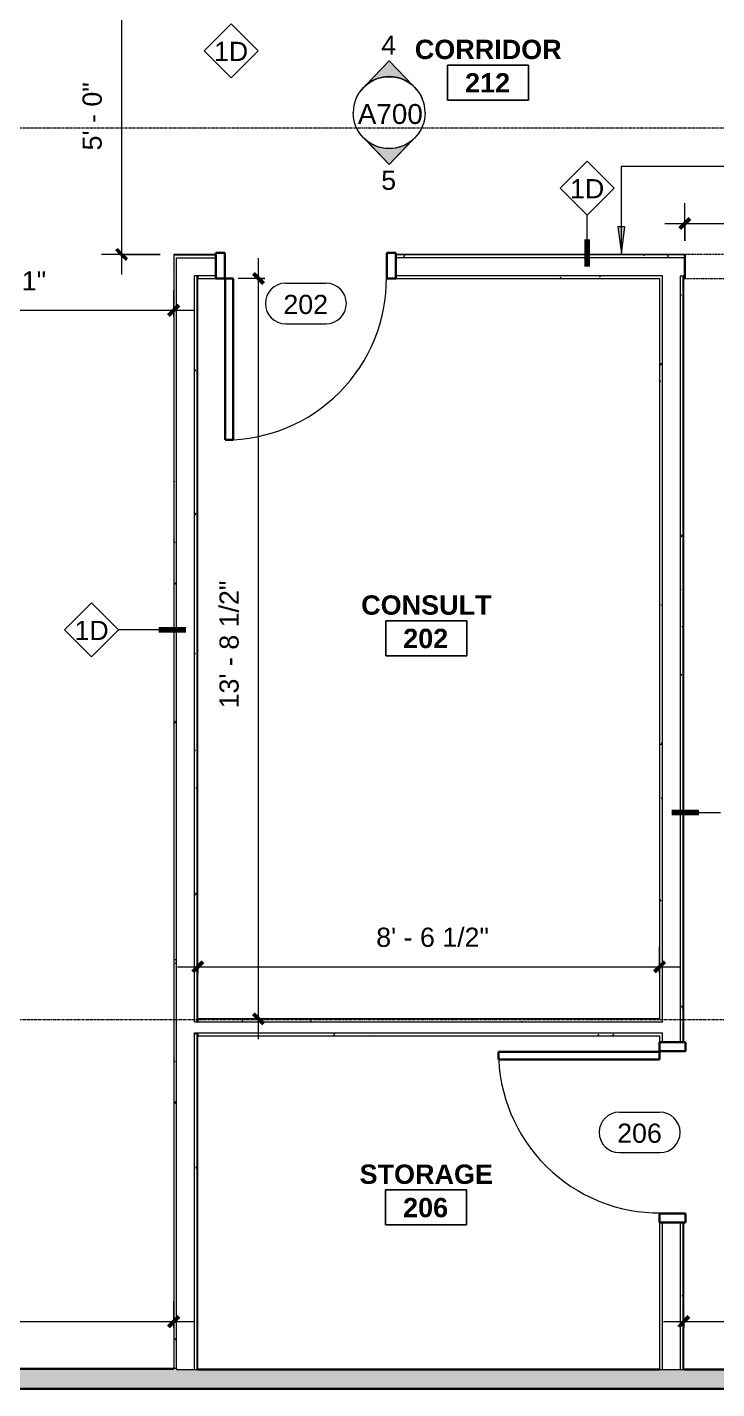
# Model space of a CAD drawing. Header units: inches. Extents: x 889 to 2667, y -546 to 1725.
# Drawn here: x 2087.7 to 2240.9, y 1184 to 1486.3 of the extents above; entities that cross this region are included whole.
import ezdxf

# ---------------------------------------------------------------- set-up
doc = ezdxf.new("R2010")
doc.units = ezdxf.units.IN
doc.header["$MEASUREMENT"] = 0
doc.linetypes.add('Grid Line 1_2_', pattern=[0.875, 0.5, -0.125, 0.125, -0.125])
doc.linetypes.add('Overhead', pattern=[0.15625, 0.09375, -0.0625])
for name, color, linetype, lineweight in [('A-ANNO-DIMS', 211, 'Continuous', 9), ('A-ANNO-DIMS-48', 211, 'Continuous', 9), ('A-AREA-IDEN', 2, 'Continuous', 9), ('A-DETL-GENF', 92, 'Continuous', 9), ('A-DETL-MEDM', 33, 'Continuous', 30), ('A-DOOR', 31, 'Continuous', 18), ('A-DOOR-FRAM', 31, 'Continuous', 30), ('A-DOOR-IDEN', 31, 'Continuous', 9), ('A-WALL', 113, 'Continuous', 13), ('A-WALL-IDEN', 211, 'Continuous', 9), ('A-WALL-PATT', 111, 'Continuous', 18), ('G-ANNO-SYMB', 111, 'Continuous', 9), ('G-ANNO-TEXT', 231, 'Continuous', 9), ('I-WALL', 2, 'Continuous', 18), ('S-GRID', 1, 'Continuous', 9)]:
    doc.layers.add(name, color=color, linetype=linetype, lineweight=lineweight)
doc.styles.add('Arial', font='arial.ttf', dxfattribs={"height": 4.425898})
doc.styles.add('Swis721 Lt BT_2', font='swissl.ttf', dxfattribs={"height": 4.257319})
doc.styles.add('Swis721 Lt BT_B', font='', dxfattribs={"height": 4.291988})
doc.styles.get('Swis721 Lt BT_B').set_extended_font_data('Swis721 Lt BT', bold=True)
doc.dimstyles.new('OTJ_-_3_32__Linear__1_2__Tolerance', dxfattribs={"dimscale": 12, "dimtxt": 4.5, "dimasz": 0.1875, "dimexe": 0.375, "dimexo": 0.25, "dimgap": 0.25, "dimtad": 1, "dimdec": 1, "dimrnd": 0.5, "dimzin": 3, "dimdsep": 46, "dimlunit": 4, "dimtxsty": 'Swis721 Lt BT_2', "dimblk1": 'OBLIQUE', "dimblk2": 'OBLIQUE', "dimsah": 1, "dimcen": 0.09, "dimdle": 0.375, "dimazin": 0, "dimtfac": 1, "dimtdec": 4, "dimtix": 1, "dimtmove": 0, "dimatfit": 3, "dimfxl": 1, "dimtvp": 1, "dimfrac": 2, "dimtolj": 1, "dimtzin": 0, "dimarcsym": 2})
pattern_1 = [(0, (2422.376, 0), (15.36, 3.84), [0.634, -10.886, 0.634, -10.886, -61.44]), (0, (2422.376, 0), (15.36, 3.84), [-23.04, 0.634, -22.406, 0.634, -10.886, -26.88]), (0, (2422.376, 0), (15.36, 3.84), [-57.6, 0.634, -7.046, 0.634, -18.566]), (120, (2428.136, 1.92), (-11.005538, 11.38215), [0.634, -10.886, 0.634, -10.886, -61.44]), (120, (2428.136, 1.92), (-11.005538, 11.38215), [-23.04, 0.634, -22.406, 0.634, -10.886, -26.88]), (120, (2428.136, 1.92), (-11.005538, 11.38215), [-57.6, 0.634, -7.046, 0.634, -18.566]), (240, (2430.056, 9.6), (-4.354462, -15.22215), [0.634, -10.886, 0.634, -10.886, -61.44]), (240, (2430.056, 9.6), (-4.354462, -15.22215), [-23.04, 0.634, -22.406, 0.634, -10.886, -26.88]), (240, (2430.056, 9.6), (-4.354462, -15.22215), [-57.6, 0.634, -7.046, 0.634, -18.566])]

# ---------------------------------------------------------------- blocks, each defined once
blk = doc.blocks.new('Door-Opening - 42_ x 80_-4757037-FIRST FLOOR CONSTRUCTION')
at = {"layer": 'A-DETL-GENF', "linetype": 'Overhead'}
for p, q in [((20.68, 2.69), (-21.32, 2.69)), ((-21.32, -2.69), (20.68, -2.69))]:
    blk.add_line(p, q, dxfattribs=at)
at = {"layer": 'A-DETL-MEDM'}
for p, q in [((-21.32, 2.69), (-21.32, -2.69)), ((20.68, -2.69), (20.68, 2.69))]:
    blk.add_line(p, q, dxfattribs=at)
blk = doc.blocks.new('Single Flush - OTJ_SOLIDFLUSH_ALUM-4815211-FIRST FLOOR CONSTRUCTION')
at = {"layer": 'A-DOOR', "lineweight": 30}
for p, q in [((16.15625, 38.5), (16.15625, 2.6875)), ((17.90625, 38.5), (16.15625, 38.5)), ((17.90625, 2.6875), (17.90625, 38.5)), ((16.15625, 2.6875), (17.90625, 2.6875))]:
    blk.add_line(p, q, dxfattribs=at)
at = {"layer": 'A-DOOR', "lineweight": 9}
blk.add_arc((17.90625, 2.6875), 35.8125, 90, 180.5, dxfattribs=at)
at = {"layer": 'A-DOOR-FRAM'}
for p, q in [((-20, -3.0625), (-20, 2.6875)), ((-20, 2.6875), (-18, 2.6875)), ((-18, -3.0625), (-18, 2.6875)), ((18.000004, -3.0625), (18.000004, 2.6875)), ((18.000004, 2.6875), (20.000004, 2.6875)), ((20.000004, -3.0625), (20.000004, 2.6875)), ((-20, -3.0625), (-18, -3.0625)), ((18.000004, -3.0625), (20.000004, -3.0625))]:
    blk.add_line(p, q, dxfattribs=at)
blk = doc.blocks.new('DIMBLOCK1-FIRST FLOOR CONSTRUCTION')
at = {"layer": 'A-ANNO-DIMS-48'}
for p, q in [((2233.6, 1197.54), (2233.6, 1203.45)), ((2306.44, 1197.54), (2306.44, 1203.45)), ((2229.1, 1198.95), (2310.94, 1198.95)), ((2233.6, 1198.95), (2233.6, 1197.54)), ((2306.44, 1198.95), (2306.44, 1197.54))]:
    blk.add_line(p, q, dxfattribs=at)
at = {"layer": 'A-ANNO-DIMS-48', "lineweight": 50}
for p, q in [((2233.6, 1198.95), (2232.47, 1197.82)), ((2233.6, 1198.95), (2234.72, 1200.07)), ((2306.44, 1198.95), (2305.31, 1197.82)), ((2306.44, 1198.95), (2307.56, 1200.07))]:
    blk.add_line(p, q, dxfattribs=at)
at = {"layer": 'A-ANNO-DIMS-48', "color": 0, "insert": (2263.12, 1207.63), "char_height": 4.257, "width": 16.5429, "attachment_point": 1, "line_spacing_factor": 1.00667, "style": 'Swis721 Lt BT_2'}
blk.add_mtext('6\' - 1"', dxfattribs=at)
blk = doc.blocks.new('_Oblique')
at = {"color": 0, "linetype": 'ByBlock', "lineweight": -2}
blk.add_line((-0.5, -0.5), (0.5, 0.5), dxfattribs=at)
blk = doc.blocks.new('DIMBLOCK2-FIRST FLOOR CONSTRUCTION')
at = {"layer": 'A-ANNO-DIMS-48'}
for p, q in [((2139.08, 1261.66), (2139.08, 1435.04)), ((2140.49, 1430.54), (2134.58, 1430.54)), ((2139.08, 1430.54), (2140.49, 1430.54)), ((2140.49, 1266.16), (2134.58, 1266.16)), ((2139.08, 1266.16), (2140.49, 1266.16))]:
    blk.add_line(p, q, dxfattribs=at)
at = {"layer": 'A-ANNO-DIMS-48', "lineweight": 50}
for p, q in [((2139.08, 1430.54), (2137.96, 1431.66)), ((2139.08, 1430.54), (2140.21, 1429.41)), ((2139.08, 1266.16), (2137.96, 1267.29)), ((2139.08, 1266.16), (2140.21, 1265.04))]:
    blk.add_line(p, q, dxfattribs=at)
at = {"layer": 'A-ANNO-DIMS-48', "color": 0, "insert": (2130.4, 1335.1), "char_height": 4.2573, "width": 31.8, "attachment_point": 1, "rotation": 90, "line_spacing_factor": 1.00667, "style": 'Swis721 Lt BT_2'}
blk.add_mtext('13\' - 8 1/2"', dxfattribs=at)
blk = doc.blocks.new('DIMBLOCK3-FIRST FLOOR CONSTRUCTION')
at = {"layer": 'A-ANNO-DIMS-48'}
for p, q in [((2108.66, 1500.35), (2108.66, 1431.41)), ((2107.25, 1495.85), (2113.16, 1495.85)), ((2108.66, 1495.85), (2107.25, 1495.85)), ((2117.22, 1435.91), (2104.16, 1435.91)), ((2108.66, 1435.91), (2117.22, 1435.91))]:
    blk.add_line(p, q, dxfattribs=at)
at = {"layer": 'A-ANNO-DIMS-48', "lineweight": 50}
for p, q in [((2108.66, 1495.85), (2107.53, 1496.97)), ((2108.66, 1495.85), (2109.78, 1494.72)), ((2108.66, 1435.91), (2107.53, 1437.04)), ((2108.66, 1435.91), (2109.78, 1434.79))]:
    blk.add_line(p, q, dxfattribs=at)
at = {"layer": 'A-ANNO-DIMS-48', "color": 0, "insert": (2099.97, 1458.99), "char_height": 4.257, "width": 16.5429, "attachment_point": 1, "rotation": 90, "line_spacing_factor": 1.00667, "style": 'Swis721 Lt BT_2'}
blk.add_mtext('5\' - 0"', dxfattribs=at)
blk = doc.blocks.new('OTJ_ Room Tag - Room Name _ Number-360227-FIRST FLOOR CONSTRUCTION')
at = {"layer": 'A-AREA-IDEN'}
for p, q in [((-0.1881, -0.1636), (-0.1881, -0.0018)), ((-0.1881, -0.0018), (0.1869, -0.0018)), ((0.1869, -0.0018), (-0.1881, -0.0018)), ((-0.1881, -0.0018), (-0.1881, -0.1636)), ((0.1869, -0.0018), (0.1869, -0.1636)), ((0.1869, -0.1636), (0.1869, -0.0018)), ((0.1869, -0.1636), (-0.1881, -0.1636)), ((-0.1881, -0.1636), (0.1869, -0.1636))]:
    blk.add_line(p, q, dxfattribs=at)
blk = doc.blocks.new('Wall Tag - 1_4_-62626-FIRST FLOOR CONSTRUCTION')
at = {"layer": 'A-WALL-IDEN'}
for p, q in [((-0.125, 0), (0, 0.125)), ((0, 0.125), (0.125, 0)), ((-0.125, 0), (0, -0.125)), ((0, -0.125), (0.125, 0))]:
    blk.add_line(p, q, dxfattribs=at)
blk = doc.blocks.new('Door Tag - Door Tag-41184-FIRST FLOOR CONSTRUCTION')
at = {"layer": 'A-DOOR-IDEN'}
for p, q in [((-0.09375, 0.09375), (0.09375, 0.09375)), ((-0.09375, -0.09375), (0.09375, -0.09375))]:
    blk.add_line(p, q, dxfattribs=at)
for centre, start, end in [((-0.09375, 0), 90, 270), ((0.09375, 0), 270, 90)]:
    blk.add_arc(centre, 0.09375, start, end, dxfattribs=at)
blk = doc.blocks.new('Elevation - Filled Arrow 2-347888-FIRST FLOOR CONSTRUCTION')
at = {"layer": 'G-ANNO-SYMB'}
blk.add_circle((0, 0), 0.1664, dxfattribs=at)
blk = doc.blocks.new('Elevation - Filled Arrow-151867-FIRST FLOOR CONSTRUCTION')
at = {"layer": 'G-ANNO-SYMB'}
h = blk.add_hatch(color=256, dxfattribs=at)
edge = h.paths.add_edge_path(flags=0)
edge.add_line((0, 0.2393), (0.1103, 0.1247))
edge.add_arc((-0.0002, -0.0002), 0.1667, 48.49802, 130.55707)
edge.add_line((-0.1085, 0.1265), (0, 0.2393))
for p, q in [((0, 0.2393), (-0.1085, 0.1265)), ((-0.1084, 0.1266), (0, 0.2393)), ((0, 0.2393), (-0.1084, 0.1266)), ((0, 0.2393), (0.11, 0.1249)), ((0.1103, 0.1247), (0, 0.2393))]:
    blk.add_line(p, q, dxfattribs=at)
blk.add_arc((-0.0002, -0.0002), 0.1667, 48.49802, 130.55707, dxfattribs=at)
blk.add_ellipse((-0.0002, -0.0001), major_axis=(-0.1667, 0), ratio=0.999376, start_param=3.141593, end_param=6.283185, dxfattribs=at)
blk = doc.blocks.new('DIMBLOCK11-FIRST FLOOR CONSTRUCTION')
at = {"layer": 'A-ANNO-DIMS-48'}
for p, q in [((2233.85, 1438.91), (2233.85, 1447.27)), ((2275.85, 1438.91), (2275.85, 1447.27)), ((2229.35, 1442.77), (2280.35, 1442.77)), ((2233.85, 1442.77), (2233.85, 1438.91)), ((2275.85, 1442.77), (2275.85, 1438.91))]:
    blk.add_line(p, q, dxfattribs=at)
at = {"layer": 'A-ANNO-DIMS-48', "lineweight": 50}
for p, q in [((2233.85, 1442.77), (2232.72, 1441.64)), ((2233.85, 1442.77), (2234.97, 1443.89)), ((2275.85, 1442.77), (2274.72, 1441.64)), ((2275.85, 1442.77), (2276.97, 1443.89))]:
    blk.add_line(p, q, dxfattribs=at)
at = {"layer": 'A-ANNO-DIMS-48', "color": 0, "insert": (2247.95, 1451.45), "char_height": 4.257, "width": 16.5429, "attachment_point": 1, "line_spacing_factor": 1.00667, "style": 'Swis721 Lt BT_2'}
blk.add_mtext('3\' - 6"', dxfattribs=at)
blk = doc.blocks.new('DIMBLOCK16-FIRST FLOOR CONSTRUCTION')
at = {"layer": 'A-ANNO-DIMS-48'}
for p, q in [((2125.6, 1276.32), (2125.6, 1282.23)), ((2228.22, 1276.32), (2228.22, 1282.23)), ((2121.1, 1277.73), (2232.72, 1277.73)), ((2125.6, 1277.73), (2125.6, 1276.32)), ((2228.22, 1277.73), (2228.22, 1276.32))]:
    blk.add_line(p, q, dxfattribs=at)
at = {"layer": 'A-ANNO-DIMS-48', "lineweight": 50}
for p, q in [((2125.6, 1277.73), (2126.72, 1278.86)), ((2228.22, 1277.73), (2229.35, 1278.86)), ((2125.6, 1277.73), (2124.47, 1276.61)), ((2228.22, 1277.73), (2227.1, 1276.61))]:
    blk.add_line(p, q, dxfattribs=at)
at = {"layer": 'A-ANNO-DIMS-48', "color": 0, "insert": (2165.23, 1286.42), "char_height": 4.2573, "width": 28.0286, "attachment_point": 1, "line_spacing_factor": 1.00667, "style": 'Swis721 Lt BT_2'}
blk.add_mtext('8\' - 6 1/2"', dxfattribs=at)
blk = doc.blocks.new('DIMBLOCK19-FIRST FLOOR CONSTRUCTION')
at = {"layer": 'A-ANNO-DIMS-48'}
for p, q in [((1958.31, 1197.54), (1958.31, 1203.45)), ((2120.22, 1197.54), (2120.22, 1203.45)), ((1953.81, 1198.95), (2124.72, 1198.95)), ((1958.31, 1198.95), (1958.31, 1197.54)), ((2120.22, 1198.95), (2120.22, 1197.54))]:
    blk.add_line(p, q, dxfattribs=at)
at = {"layer": 'A-ANNO-DIMS-48', "lineweight": 50}
for p, q in [((1958.31, 1198.95), (1957.19, 1197.82)), ((1958.31, 1198.95), (1959.44, 1200.07)), ((2120.22, 1198.95), (2119.1, 1197.82)), ((2120.22, 1198.95), (2121.35, 1200.07))]:
    blk.add_line(p, q, dxfattribs=at)
at = {"layer": 'A-ANNO-DIMS-48', "color": 0, "insert": (2030.8, 1207.63), "char_height": 4.257, "width": 20.3143, "attachment_point": 1, "line_spacing_factor": 1.00667, "style": 'Swis721 Lt BT_2'}
blk.add_mtext('13\' - 6"', dxfattribs=at)
blk = doc.blocks.new('DIMBLOCK20-FIRST FLOOR CONSTRUCTION')
at = {"layer": 'A-ANNO-DIMS-48'}
for p, q in [((2047.02, 1427.41), (2047.02, 1419)), ((2047.02, 1423.5), (2047.02, 1427.41)), ((2120.22, 1422.09), (2120.22, 1428)), ((2042.52, 1423.5), (2124.72, 1423.5)), ((2120.22, 1423.5), (2120.22, 1422.09))]:
    blk.add_line(p, q, dxfattribs=at)
at = {"layer": 'A-ANNO-DIMS-48', "lineweight": 50}
for p, q in [((2047.02, 1423.5), (2048.15, 1424.62)), ((2120.22, 1423.5), (2121.35, 1424.62)), ((2047.02, 1423.5), (2045.9, 1422.37)), ((2120.22, 1423.5), (2119.1, 1422.37))]:
    blk.add_line(p, q, dxfattribs=at)
at = {"layer": 'A-ANNO-DIMS-48', "color": 0, "insert": (2076.73, 1432.18), "char_height": 4.257, "width": 16.5429, "attachment_point": 1, "line_spacing_factor": 1.00667, "style": 'Swis721 Lt BT_2'}
blk.add_mtext('6\' - 1"', dxfattribs=at)

msp = doc.modelspace()

# ---------------------------------------------------------------- hatches: boundary and pattern name
at = {"layer": 'A-WALL-PATT', "lineweight": 9}
h = msp.add_hatch(dxfattribs=at)
h.set_pattern_fill('FP_2', color=256, style=0, pattern_type=2)
h.set_pattern_definition(pattern_1)
h.paths.add_polyline_path([(2120.22, 1188.54), (2120.85, 1188.54), (2120.85, 1435.79), (2120.22, 1435.79), (2120.22, 1252.17)], flags=0)
h = msp.add_hatch(dxfattribs=at)
h.set_pattern_fill('FP_2', color=256, style=0, pattern_type=2)
h.set_pattern_definition(pattern_1)
h.paths.add_polyline_path([(2456.81, 1435.16), (2456.8, 1435.79), (2399.56, 1435.79), (2399.56, 1435.16), (2456.56, 1435.16)], flags=0)
h.paths.add_polyline_path([(2381.69, 1435.16), (2395.56, 1435.16), (2395.56, 1435.79), (2376.94, 1435.79), (2376.94, 1435.16), (2381.44, 1435.16)], flags=0)
h.paths.add_polyline_path([(2275.85, 1435.16), (2336.94, 1435.16), (2336.94, 1435.79), (2275.85, 1435.79)], flags=0)
h.paths.add_polyline_path([(2207.06, 1435.16), (2233.85, 1435.16), (2233.84, 1435.79), (2169.6, 1435.79), (2169.6, 1435.16), (2206.44, 1435.16)], flags=0)
h.paths.add_polyline_path([(2120.85, 1435.16), (2129.6, 1435.16), (2129.6, 1435.79), (2120.85, 1435.79)], flags=0)
h = msp.add_hatch(dxfattribs=at)
h.set_pattern_fill('FP_2', color=256, style=0, pattern_type=2)
h.set_pattern_definition(pattern_1)
h.paths.add_polyline_path([(2124.85, 1188.29), (2125.47, 1188.31), (2125.47, 1263.04), (2124.85, 1263.04), (2124.85, 1188.54)], flags=0)
h.paths.add_polyline_path([(2124.91, 1265.54), (2125.47, 1265.54), (2125.47, 1431.16), (2124.85, 1431.16), (2124.85, 1265.54)], flags=0)
h = msp.add_hatch(dxfattribs=at)
h.set_pattern_fill('FP_2', color=256, style=0, pattern_type=2)
h.set_pattern_definition(pattern_1)
h.paths.add_polyline_path([(2376.94, 1430.54), (2455.56, 1430.54), (2455.56, 1431.16), (2376.94, 1431.16)], flags=0)
h.paths.add_polyline_path([(2322.19, 1430.54), (2322.19, 1430.66), (2331.19, 1430.66), (2331.19, 1430.54), (2331.81, 1430.54), (2331.81, 1431.16), (2275.85, 1431.16), (2275.85, 1430.54), (2306.19, 1430.54)], flags=0)
h.paths.add_polyline_path([(2233.84, 1430.54), (2233.85, 1430.54), (2233.84, 1431.16), (2233.47, 1431.16), (2233.47, 1430.54), (2233.6, 1430.54)], flags=0)
h.paths.add_polyline_path([(2336.94, 1430.54), (2336.94, 1431.16), (2334.31, 1431.16), (2334.31, 1430.54), (2334.94, 1430.54)], flags=0)
h.paths.add_polyline_path([(2169.6, 1430.54), (2228.85, 1430.54), (2228.85, 1431.16), (2169.6, 1431.16)], flags=0)
h.paths.add_polyline_path([(2129.6, 1430.54), (2129.6, 1431.16), (2125.6, 1431.16), (2125.6, 1430.54)], flags=0)
h = msp.add_hatch(dxfattribs=at)
h.set_pattern_fill('FP_2', color=256, style=0, pattern_type=2)
h.set_pattern_definition(pattern_1)
h.paths.add_polyline_path([(2228.85, 1188.29), (2228.85, 1220.97), (2228.22, 1220.97), (2228.22, 1188.29)], flags=0)
h.paths.add_polyline_path([(2228.22, 1260.97), (2228.85, 1260.97), (2228.85, 1263.04), (2228.22, 1263.04), (2228.22, 1262.41)], flags=0)
h.paths.add_polyline_path([(2228.85, 1265.54), (2228.85, 1430.54), (2228.22, 1430.54), (2228.22, 1265.54)], flags=0)
h = msp.add_hatch(dxfattribs=at)
h.set_pattern_fill('FP_2', color=256, style=0, pattern_type=2)
h.set_pattern_definition(pattern_1)
h.paths.add_polyline_path([(2233.47, 1188.29), (2233.47, 1220.97), (2232.85, 1220.97), (2232.85, 1188.29)], flags=0)
h.paths.add_polyline_path([(2232.85, 1260.97), (2233.47, 1260.97), (2233.47, 1431.16), (2232.85, 1431.16), (2232.85, 1265.54)], flags=0)
h = msp.add_hatch(dxfattribs=at)
h.set_pattern_fill('FP_2', color=256, style=0, pattern_type=2)
h.set_pattern_definition(pattern_1)
h.paths.add_polyline_path([(2228.22, 1265.54), (2228.22, 1266.16), (2125.6, 1266.16), (2125.6, 1265.54), (2140.67, 1265.54)], flags=0)
h = msp.add_hatch(dxfattribs=at)
h.set_pattern_fill('FP_2', color=256, style=0, pattern_type=2)
h.set_pattern_definition(pattern_1)
h.paths.add_polyline_path([(2228.22, 1262.41), (2228.22, 1263.04), (2125.6, 1263.04), (2125.6, 1262.41), (2140.67, 1262.41)], flags=0)
h = msp.add_hatch(color=7, dxfattribs=at)
h.paths.add_polyline_path([(2327.01, 1184.04), (2426.41, 1184.04), (2426.41, 1188.29), (2362.94, 1188.29), (2362.94, 1188.19), (2362.88, 1188.13), (2361.92, 1188.13), (2361.9, 1184.64), (2361.82, 1184.5), (2361.69, 1184.42), (2361.61, 1184.41), (2346.9, 1184.42), (2346.76, 1184.5), (2346.68, 1184.64), (2346.67, 1184.72), (2346.67, 1188.13), (2345.75, 1188.13), (2345.69, 1188.19), (2345.69, 1188.29), (2002.81, 1188.29), (2002.81, 1184.04), (2303.71, 1184.04)], flags=0)
h.paths.add_polyline_path([(1966.81, 1184.04), (1966.81, 1188.29), (1958.31, 1188.29), (1958.11, 1184.73), (1958.94, 1184.04)], flags=0)
at = {"layer": 'G-ANNO-TEXT'}
msp.add_hatch(color=7, dxfattribs=at).paths.add_polyline_path([(2219.72, 1436), (2220.51, 1442), (2218.93, 1442)], flags=0)

# ---------------------------------------------------------------- linework, layer by layer
at = {"layer": 'A-WALL', "lineweight": 18}
for p, q in [((2120.22, 1435.79), (2129.6, 1435.79)), ((2120.85, 1435.16), (2129.6, 1435.16)), ((2120.85, 1188.29), (2120.85, 1435.16)), ((2233.85, 1435.79), (2169.6, 1435.79)), ((2233.85, 1435.16), (2169.6, 1435.16)), ((2129.6, 1431.16), (2124.85, 1431.16)), ((2124.85, 1265.54), (2124.85, 1431.16)), ((2125.47, 1265.54), (2125.47, 1431.16)), ((2125.6, 1431.16), (2125.6, 1430.54)), ((2228.85, 1431.16), (2169.6, 1431.16)), ((2228.85, 1265.54), (2228.85, 1431.16)), ((2232.85, 1431.16), (2233.85, 1431.16)), ((2232.85, 1260.97), (2232.85, 1431.16)), ((2233.47, 1260.97), (2233.47, 1431.16)), ((2233.6, 1430.54), (2233.47, 1430.54)), ((2124.85, 1265.54), (2228.85, 1265.54)), ((2125.6, 1266.16), (2125.6, 1265.54)), ((2124.85, 1263.04), (2228.85, 1263.04)), ((2124.85, 1188.29), (2124.85, 1263.04)), ((2125.47, 1188.29), (2125.47, 1263.04)), ((2125.6, 1263.04), (2125.6, 1262.41)), ((2228.85, 1260.97), (2228.85, 1263.04)), ((2228.85, 1188.29), (2228.85, 1220.97)), ((2232.85, 1188.29), (2232.85, 1220.97)), ((2233.47, 1188.29), (2233.47, 1220.97)), ((2120.85, 1188.54), (2120.22, 1188.54)), ((2120.85, 1188.29), (2125.6, 1188.29)), ((2228.22, 1188.29), (2233.6, 1188.29))]:
    msp.add_line(p, q, dxfattribs=at)
at = {"layer": 'A-WALL-IDEN'}
for p, q in [((2212.13, 1433.22), (2212.13, 1444.63)), ((2122.91, 1352.56), (2107.99, 1352.56)), ((2230.91, 1311.99), (2241.72, 1311.99))]:
    msp.add_line(p, q, dxfattribs=at)
at = {"layer": 'A-WALL-IDEN', "lineweight": 90}
for p, q in [((2212.13, 1433.22), (2212.13, 1439.22)), ((2122.91, 1352.56), (2116.91, 1352.56)), ((2230.91, 1311.99), (2236.91, 1311.99))]:
    msp.add_line(p, q, dxfattribs=at)
at = {"layer": 'G-ANNO-TEXT', "color": 7}
for p, q in [((2219.72, 1455.52), (2266.5, 1455.52)), ((2219.72, 1436), (2219.72, 1455.52)), ((2220.51, 1442), (2218.93, 1442)), ((2218.93, 1442), (2219.72, 1436)), ((2219.72, 1436), (2220.51, 1442))]:
    msp.add_line(p, q, dxfattribs=at)
at = {"layer": 'I-WALL'}
for p, q in [((2120.22, 1435.91), (2120.22, 1188.54)), ((2129.6, 1435.91), (2120.22, 1435.91)), ((2129.6, 1430.54), (2129.6, 1435.91)), ((2233.85, 1435.91), (2169.6, 1435.91)), ((2169.6, 1435.91), (2169.6, 1430.54)), ((2125.6, 1430.54), (2129.6, 1430.54)), ((2125.6, 1266.16), (2125.6, 1430.54)), ((2169.6, 1430.54), (2228.22, 1430.54)), ((2228.22, 1430.54), (2228.22, 1266.16)), ((2233.6, 1430.54), (2233.85, 1430.54)), ((2233.6, 1260.97), (2233.6, 1430.54)), ((2228.22, 1266.16), (2125.6, 1266.16)), ((2125.6, 1262.41), (2228.22, 1262.41)), ((2125.6, 1188.29), (2125.6, 1262.41)), ((2228.22, 1262.41), (2228.22, 1260.97)), ((2228.22, 1260.97), (2233.6, 1260.97)), ((2228.22, 1220.97), (2228.22, 1188.29)), ((2233.6, 1220.97), (2228.22, 1220.97)), ((2233.6, 1188.29), (2233.6, 1220.97)), ((2120.22, 1188.54), (2002.81, 1188.54))]:
    msp.add_line(p, q, dxfattribs=at)
at = {"layer": 'I-WALL', "color": 55}
msp.add_line((2120.22, 1188.29), (2002.81, 1188.29), dxfattribs=at)
at = {"layer": 'I-WALL', "color": 135, "lineweight": 30}
for p, q in [((2228.22, 1188.29), (2125.6, 1188.29)), ((2306.44, 1188.29), (2233.6, 1188.29)), ((2002.81, 1184.04), (2426.41, 1184.04))]:
    msp.add_line(p, q, dxfattribs=at)
at = {"layer": 'S-GRID', "linetype": 'Grid Line 1_2_'}
msp.add_line((1812.82, 1266.04), (2654.85, 1266.04), dxfattribs=at)

# ---------------------------------------------------------------- block references
at = {"layer": 'A-AREA-IDEN', "xscale": 47.99999999999997, "yscale": 47.99999999999997, "zscale": 47.99999999999997}
for p in [(2190.12, 1478), (2176.37, 1354.63), (2176.35, 1228.26)]:
    msp.add_blockref('OTJ_ Room Tag - Room Name _ Number-360227-FIRST FLOOR CONSTRUCTION', p, dxfattribs=at)
at = {"layer": 'A-DOOR'}
for name, p, rotation in [('Single Flush - OTJ_SOLIDFLUSH_ALUM-4815211-FIRST FLOOR CONSTRUCTION', (2149.6, 1433.22), 180), ('Door-Opening - 42_ x 80_-4757037-FIRST FLOOR CONSTRUCTION', (2254.52, 1433.22), 180), ('Single Flush - OTJ_SOLIDFLUSH_ALUM-4815211-FIRST FLOOR CONSTRUCTION', (2230.91, 1240.97), 89.99999999999991)]:
    msp.add_blockref(name, p, dxfattribs=dict(at, rotation=rotation))
at = {"layer": 'A-DOOR-IDEN', "xscale": 47.99999999999997, "yscale": 47.99999999999997, "zscale": 47.99999999999997}
for p in [(2149.6, 1425), (2223.77, 1240.97)]:
    msp.add_blockref('Door Tag - Door Tag-41184-FIRST FLOOR CONSTRUCTION', p, dxfattribs=at)
at = {"layer": 'A-WALL-IDEN', "xscale": 47.99999999999997, "yscale": 47.99999999999997, "zscale": 47.99999999999997}
for p in [(2132.98, 1481.13), (2212.13, 1450.63), (2101.99, 1352.56)]:
    msp.add_blockref('Wall Tag - 1_4_-62626-FIRST FLOOR CONSTRUCTION', p, dxfattribs=at)
at = {"layer": 'G-ANNO-SYMB', "xscale": 47.99999999999997, "yscale": 47.99999999999997, "zscale": 47.99999999999997}
msp.add_blockref('Elevation - Filled Arrow 2-347888-FIRST FLOOR CONSTRUCTION', (2168.12, 1467.38), dxfattribs=at)

# ---------------------------------------------------------------- texts
at = {"layer": 'A-AREA-IDEN', "char_height": 4.292, "attachment_point": 2, "line_spacing_factor": 0.998538, "style": 'Swis721 Lt BT_B'}
for s, insert, width in [('CORRIDOR', (2190.13, 1483.57), 36.612), ('212', (2189.98, 1476.15), 11.502), ('CONSULT', (2176.38, 1360.2), 32.562), ('202', (2176.24, 1352.78), 11.502), ('STORAGE', (2176.36, 1233.83), 32.508), ('206', (2176.21, 1226.41), 11.502)]:
    msp.add_mtext(s, dxfattribs=dict(at, insert=insert, width=width))
at = {"layer": 'A-DOOR-IDEN', "char_height": 4.257, "width": 11.34, "attachment_point": 2, "line_spacing_factor": 1.00667, "style": 'Swis721 Lt BT_2'}
for s, insert in [('202', (2149.57, 1426.93)), ('206', (2223.75, 1242.91))]:
    msp.add_mtext(s, dxfattribs=dict(at, insert=insert))
at = {"layer": 'A-WALL-IDEN', "char_height": 4.257, "width": 8.748, "attachment_point": 2, "line_spacing_factor": 1.00667, "style": 'Swis721 Lt BT_2'}
for insert in [(2132.97, 1483.11), (2212.12, 1452.62), (2101.98, 1354.54)]:
    msp.add_mtext('1D', dxfattribs=dict(at, insert=insert))

# ---------------------------------------------------------------- dimensions: what is measured, and where the dimension line sits
at = {"layer": 'A-ANNO-DIMS'}
for base, p1, p2, override, picture, middle in [((2108.66, 1435.91), (2110.25, 1495.85), (2120.22, 1435.91), {"dimpost": '<>', "dimfxl": 60.760947}, 'DIMBLOCK3-FIRST FLOOR CONSTRUCTION', (2103.47, 1465.88)), ((2139.08, 1430.54), (2137.49, 1266.16), (2137.49, 1430.54), {"dimpost": '<>', "dimfxl": 164.375}, 'DIMBLOCK2-FIRST FLOOR CONSTRUCTION', (2133.65, 1348.35))]:
    dim = msp.add_linear_dim(base=base, p1=p1, p2=p2, angle=90, dimstyle='OTJ_-_3_32__Linear__1_2__Tolerance', override=override, dxfattribs=at)
    dim.commit()
    dim.dimension.update_dxf_attribs({"geometry": picture, "text_midpoint": middle})
for base, p1, p2, override, picture, middle in [((2275.85, 1442.77), (2233.85, 1435.91), (2275.85, 1435.91), {"dimpost": '<>', "dimfxl": 42}, 'DIMBLOCK11-FIRST FLOOR CONSTRUCTION', (2254.85, 1447.95)), ((2120.22, 1423.5), (2047.02, 1430.41), (2120.22, 1425.09), {"dimpost": '<>', "dimfxl": 73.392884}, 'DIMBLOCK20-FIRST FLOOR CONSTRUCTION', (2083.62, 1428.69)), ((2228.22, 1277.73), (2125.6, 1279.32), (2228.22, 1279.32), {"dimpost": '<>', "dimfxl": 102.625}, 'DIMBLOCK16-FIRST FLOOR CONSTRUCTION', (2176.91, 1283.17)), ((2120.22, 1198.95), (1958.31, 1200.54), (2120.22, 1200.54), {"dimpost": '<>', "dimfxl": 161.905336}, 'DIMBLOCK19-FIRST FLOOR CONSTRUCTION', (2039.27, 1204.14)), ((2306.44, 1198.95), (2233.6, 1200.54), (2306.44, 1200.54), {"dimpost": '<>', "dimfxl": 72.844664}, 'DIMBLOCK1-FIRST FLOOR CONSTRUCTION', (2270.02, 1204.14))]:
    dim = msp.add_linear_dim(base=base, p1=p1, p2=p2, dimstyle='OTJ_-_3_32__Linear__1_2__Tolerance', override=override, dxfattribs=at)
    dim.commit()
    dim.dimension.update_dxf_attribs({"geometry": picture, "text_midpoint": middle})

# ---------------------------------------------------------------- next in the draw order: texts
at = {"layer": 'G-ANNO-SYMB', "insert": (2168.37, 1469.29), "char_height": 4.426, "width": 17.226, "attachment_point": 2, "line_spacing_factor": 0.938532, "style": 'Arial', "bg_fill": 3, "box_fill_scale": 1.25, "bg_fill_color": 0, "bg_fill_transparency": 0}
msp.add_mtext('A700', dxfattribs=at)

# ---------------------------------------------------------------- next in the draw order: linework, layer by layer
at = {"layer": 'S-GRID', "linetype": 'Grid Line 1_2_'}
msp.add_line((1812.82, 1464.04), (2654.85, 1464.04), dxfattribs=at)

# ---------------------------------------------------------------- next in the draw order: block references
at = {"layer": 'G-ANNO-SYMB', "xscale": 47.99999999999997, "yscale": 47.99999999999997, "zscale": 47.99999999999997}
msp.add_blockref('Elevation - Filled Arrow-151867-FIRST FLOOR CONSTRUCTION', (2168.12, 1467.38), dxfattribs=at)
at = {"layer": 'G-ANNO-SYMB', "extrusion": (0, 0, -1), "xscale": 47.99999999999997, "yscale": 47.99999999999997, "zscale": 47.99999999999997, "rotation": 180}
msp.add_blockref('Elevation - Filled Arrow-151867-FIRST FLOOR CONSTRUCTION', (-2168.12, 1467.38), dxfattribs=at)

# ---------------------------------------------------------------- next in the draw order: texts
at = {"layer": 'G-ANNO-SYMB', "char_height": 4.26, "width": 3.78, "attachment_point": 2, "line_spacing_factor": 1.00667, "style": 'Swis721 Lt BT_2', "bg_fill": 3, "box_fill_scale": 1.25, "bg_fill_color": 0, "bg_fill_transparency": 0}
for s, insert in [('4', (2168, 1484.5)), ('5', (2168, 1454.5))]:
    msp.add_mtext(s, dxfattribs=dict(at, insert=insert))

doc.saveas('drawing.dxf')
